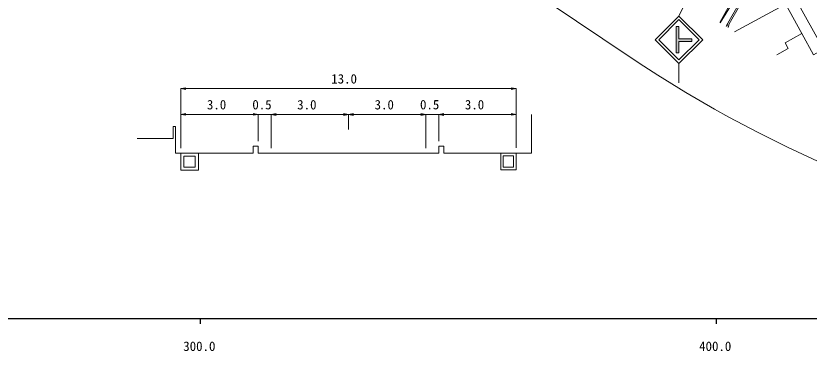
# Model space of a CAD drawing. Units: millimetres, scale not verified, with parts at other scales. Extents: x 40000 to 680000, y 20000 to 380000.
# Drawn here: x 332280 to 486046, y 198715 to 263620 of the extents above; entities that cross this region are included whole.
import ezdxf
from ezdxf.enums import TextEntityAlignment as Align

# ---------------------------------------------------------------- set-up
doc = ezdxf.new("R2010")
doc.units = ezdxf.units.MM
doc.header["$LTSCALE"] = 1000
doc.linetypes.add('CHAIN', pattern=[18.5, 12, -1.5, 3.5, -1.5])
for name, color, linetype, lineweight in [('M-BGD', 7, 'Continuous', 13), ('M-BMK', 2, 'Continuous', 13), ('M-STR-HTXT', 7, 'Continuous', 13), ('M-STR-STRC', 7, 'Continuous', 13), ('M-TTL-BAND', 7, 'Continuous', 25)]:
    doc.layers.add(name, color=color, linetype=linetype, lineweight=lineweight)
doc.styles.add('ＭＳ ゴシック', font='')
doc.styles.get('ＭＳ ゴシック').set_extended_font_data('MS Gothic')

# ---------------------------------------------------------------- blocks, each defined once
blk = doc.blocks.new('open_arrow')
at = {"color": 0, "linetype": 'Continuous', "lineweight": -2}
blk.add_lwpolyline([(7.5, 1.25), (0, 0), (7.5, -1.25)], dxfattribs=at)

msp = doc.modelspace()

# ---------------------------------------------------------------- hatches: boundary and pattern name
at = {"layer": 'M-STR-STRC'}
msp.add_hatch(color=256, dxfattribs=at).paths.add_polyline_path([(460760, 256491), (460760, 258679), (463325, 258679), (463325, 259179), (460760, 259179), (460760, 261539), (460260, 261539), (460260, 256491)])

# ---------------------------------------------------------------- linework, layer by layer
at = {"layer": 'M-BGD'}
for p, q in [((484626, 260188), (481493, 265959)), ((470294, 262221), (469959, 261622))]:
    msp.add_line(p, q, dxfattribs=at)
for points in [[(468821, 262305), (471986, 267412), (468136, 268002), (463273, 269214), (461427, 269090), (458478, 270259), (449692, 278420), (452062, 274835), (458476, 269389), (462523, 268354), (469894, 267146), (471345, 267066), (468742, 262352)], [(470086, 261546), (470294, 262221), (474522, 269726)], [(470351, 261388), (470571, 262102), (474783, 269578)], [(479776, 256083), (482014, 257325), (481414, 258407), (484626, 260188), (486896, 256095), (488799, 257150), (483417, 267003), (471548, 260561)], [(355806, 239881), (362756, 239882), (362755, 242182), (363255, 242182), (363256, 237032), (378256, 237035), (378256, 238385), (379256, 238385), (379256, 237035), (414256, 237040), (414256, 238390), (415256, 238390), (415256, 237040), (432256, 237043), (432255, 244543)]]:
    msp.add_lwpolyline(points, dxfattribs=at)
for points in [[(364256, 237033), (367656, 237033), (367657, 233733), (364257, 233733)], [(429256, 237043), (426256, 237042), (426257, 233842), (429257, 233843)], [(364856, 236433), (367056, 236433), (367057, 234333), (364857, 234333)], [(428756, 236543), (426756, 236542), (426757, 234342), (428757, 234343)]]:
    msp.add_lwpolyline(points, close=True, dxfattribs=at)
at = {"layer": 'M-BMK', "linetype": 'CHAIN'}
msp.add_arc((590303, 463469), 210000, 236.23259, 259.66873, dxfattribs=at)
at = {"layer": 'M-STR-HTXT'}
for p, q in [((471130, 284937), (460815, 263597)), ((435649, 266140), (451347, 255644)), ((364254, 249533), (429254, 249543)), ((364256, 238033), (364254, 249543)), ((429256, 238043), (429254, 249553)), ((364255, 244533), (379255, 244535)), ((377255, 244535), (383755, 244536)), ((379256, 239385), (379255, 244545)), ((381755, 243535), (381755, 244545)), ((381756, 238035), (381755, 244535)), ((381755, 244525), (396755, 244528)), ((396755, 241641), (396755, 244538)), ((396755, 244528), (411755, 244530)), ((409755, 244540), (416255, 244541)), ((411755, 243540), (411755, 244550)), ((411756, 238040), (411755, 244540)), ((414255, 243540), (414255, 244550)), ((414256, 239390), (414255, 244540)), ((414255, 244530), (429255, 244533))]:
    msp.add_line(p, q, dxfattribs=at)
msp.add_arc((590303, 463469), 250000, 236.23259, 259.66873, dxfattribs=at)
at = {"layer": 'M-STR-STRC'}
for p, q in [((460815, 263597), (456219, 259001)), ((465411, 259001), (460815, 263597)), ((460815, 262890), (456926, 259001)), ((460260, 261539), (460760, 261539)), ((460260, 261539), (460260, 256491)), ((460760, 261539), (460760, 259179)), ((464704, 259001), (460815, 262890)), ((456219, 259001), (460815, 254405)), ((456926, 259001), (460815, 255112)), ((460760, 259179), (463325, 259179)), ((460760, 258679), (460760, 256491)), ((460760, 258679), (463325, 258679)), ((460815, 255112), (464704, 259001)), ((460815, 254405), (465411, 259001)), ((463325, 259179), (463325, 258679)), ((460260, 256491), (460760, 256491)), ((460815, 254404), (460812, 250682))]:
    msp.add_line(p, q, dxfattribs=at)
at = {"layer": 'M-TTL-BAND'}
for p, q in [((40000, 205000), (579000, 205000)), ((368000, 205000), (368000, 204000)), ((468000, 205000), (468000, 204000))]:
    msp.add_line(p, q, dxfattribs=at)

# ---------------------------------------------------------------- block references
at = {"layer": 'M-STR-HTXT', "xscale": 133, "yscale": 133}
for p in [(364254, 249533), (364255, 244533), (381755, 244535), (381755, 244525), (396755, 244528), (414255, 244540), (414255, 244530)]:
    msp.add_blockref('open_arrow', p, dxfattribs=at)
at = {"layer": 'M-STR-HTXT', "xscale": 133, "yscale": 133, "rotation": 180}
for p in [(429254, 249543), (379255, 244535), (379255, 244535), (396755, 244528), (411755, 244540), (411755, 244530), (429255, 244533)]:
    msp.add_blockref('open_arrow', p, dxfattribs=at)

# ---------------------------------------------------------------- texts
at = {"layer": 'M-STR-HTXT', "style": 'ＭＳ ゴシック'}
for s, p in [('13.0', (395909, 251436)), ('3.0', (371186, 246432)), ('0.5', (379987, 246433)), ('3.0', (388686, 246425)), ('3.0', (403686, 246427)), ('0.5', (412487, 246439)), ('3.0', (421186, 246430))]:
    msp.add_text(s, height=1833, rotation=0.009, dxfattribs=at).set_placement(p, align=Align.MIDDLE_CENTER)
at = {"layer": 'M-TTL-BAND', "style": 'ＭＳ ゴシック'}
for s, p in [('300.0', (367844, 198195)), ('400.0', (467844, 198195))]:
    msp.add_text(s, height=1833, dxfattribs=at).set_placement(p, align=Align.BOTTOM_CENTER)

doc.saveas('drawing.dxf')
